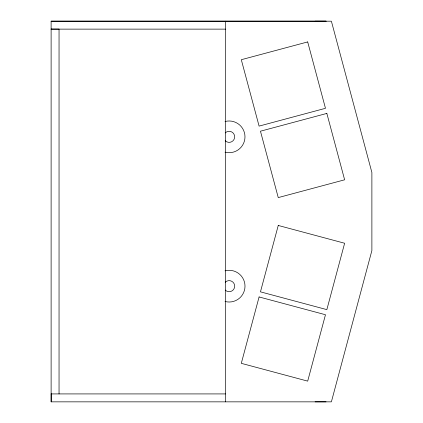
<?xml version="1.0" encoding="UTF-8"?>
<svg xmlns="http://www.w3.org/2000/svg" width="423" height="423" viewBox="0 0 423 423"><rect width="100%" height="100%" fill="white"/><g stroke="black" fill="none" stroke-linecap="round" stroke-linejoin="round"><path stroke-width="0.63" d="M315.087 401.85L326.038 401.834M326.075 21.15L51.114 21.15L51.114 401.85L331.389 401.85L371.886 250.548L371.886 172.505L331.389 21.198L51.114 21.198M51.114 29.081L59.046 29.081L59.046 393.919M51.114 29.129L225.581 29.129M51.114 393.919L225.581 393.919M315.124 21.182L326.075 21.198M225.581 21.198L225.581 401.85M51.194 393.919L51.194 401.85M225.025 121.517A15.863 15.863 0 0 1 244.986 136.835A15.863 15.863 0 0 1 225.025 152.158M225.216 132.922A5.536 5.536 0 0 1 233.041 132.922A5.536 5.536 0 0 1 233.041 140.753A5.536 5.536 0 0 1 225.216 140.753M225.036 270.842A15.863 15.863 0 0 1 245.002 286.165A15.863 15.863 0 0 1 225.036 301.483M225.226 282.247A5.536 5.536 0 0 1 233.057 282.247A5.536 5.536 0 0 1 233.057 290.078A5.536 5.536 0 0 1 225.226 290.078M259.093 296.951L241.3 363.336L307.69 381.128L325.477 314.738L259.093 296.951M278.249 225.459L260.457 291.844L326.847 309.631L344.634 243.246L278.249 225.459M307.69 41.925L241.3 59.712L259.093 126.102L325.477 108.309L307.69 41.925M326.847 113.417L260.457 131.204L278.249 197.594L344.634 179.807L326.847 113.417"/></g></svg>
